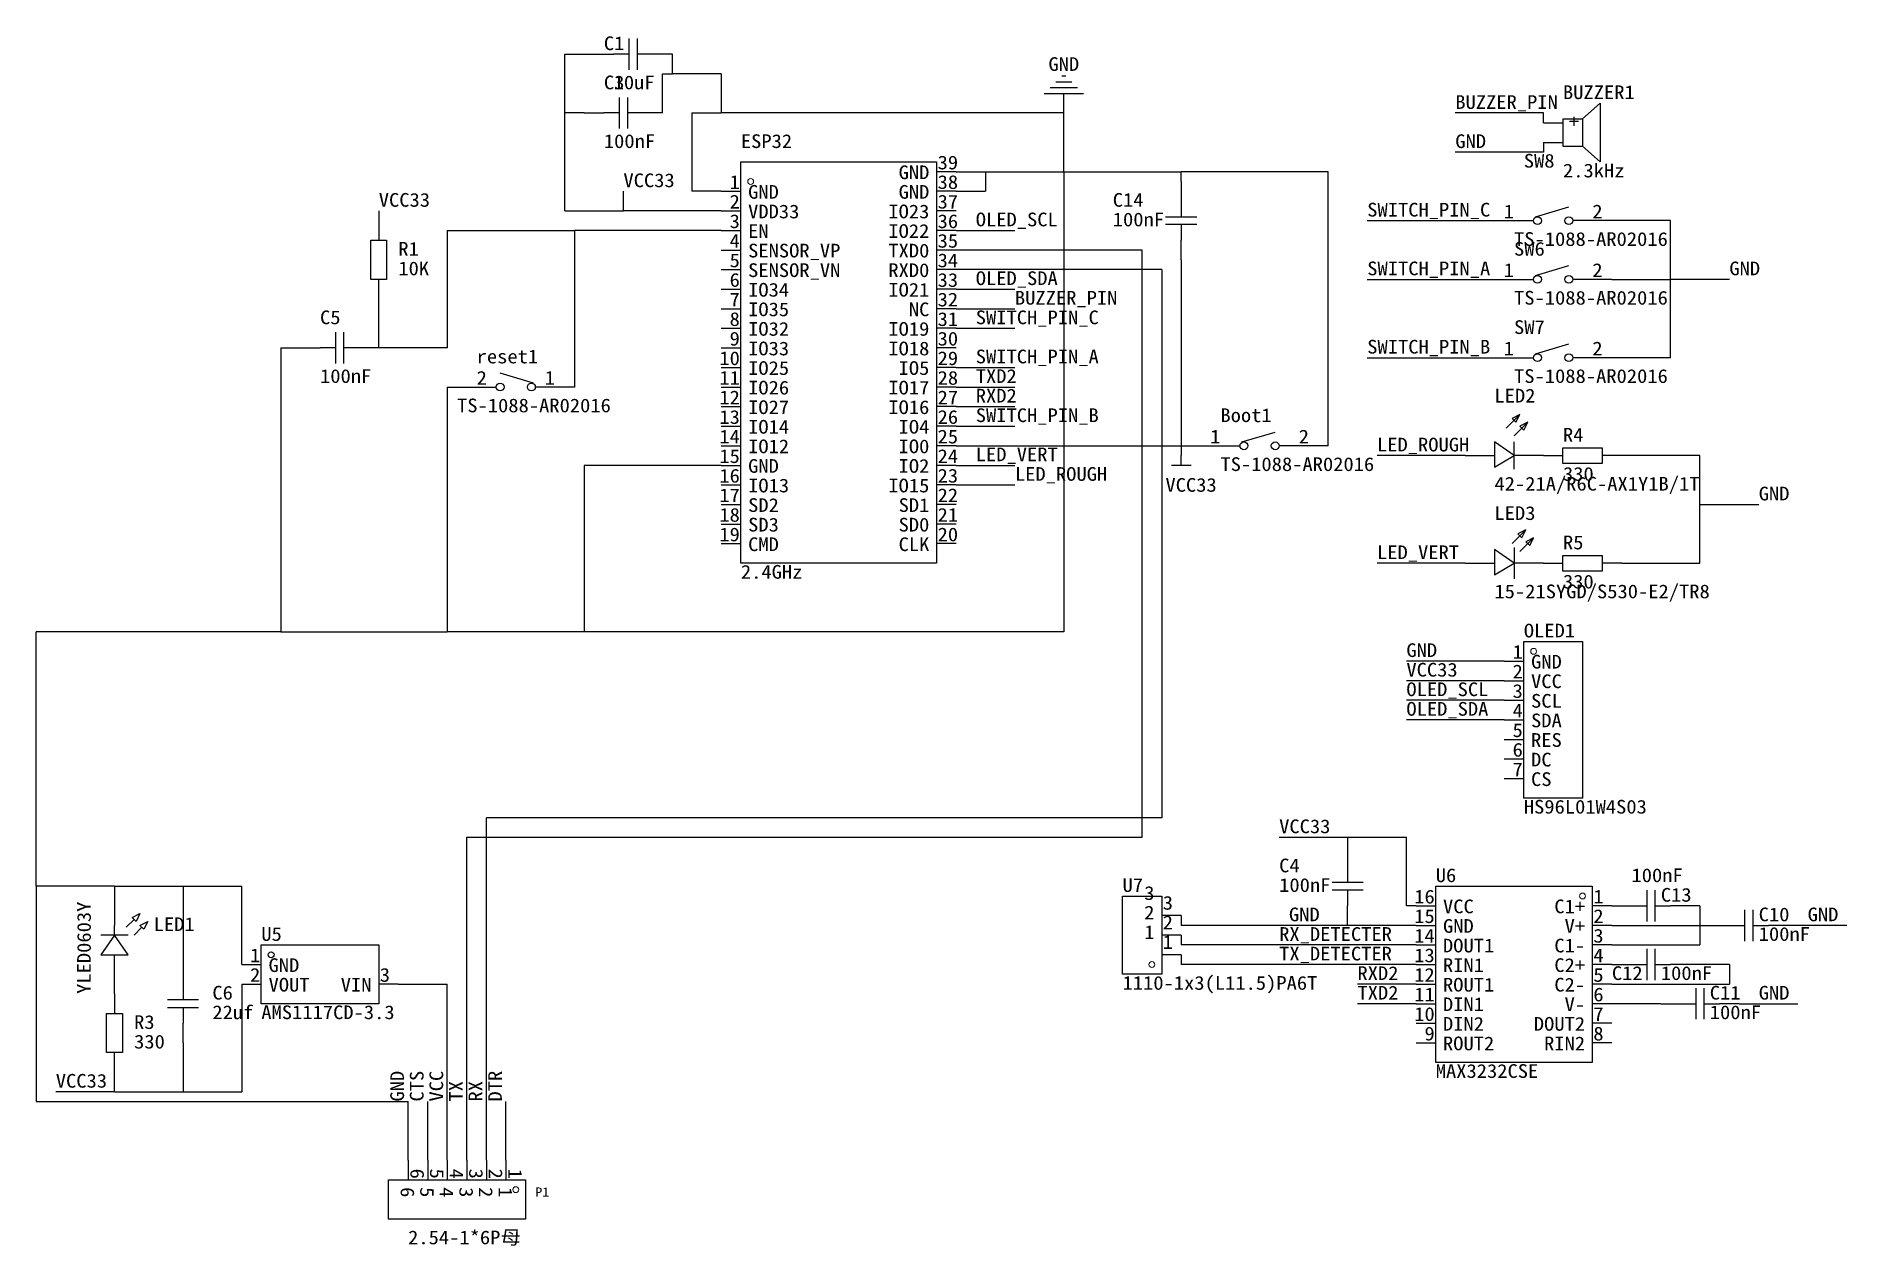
# Model space of a CAD drawing. Header units: millimetres. Extents: x 43 to 278, y 50 to 207.
import ezdxf
from ezdxf.enums import TextEntityAlignment as Align

# ---------------------------------------------------------------- set-up
doc = ezdxf.new("R2010")
doc.units = ezdxf.units.MM
doc.layers.get('0').update_dxf_attribs({"linetype": 'CONTINUOUS'})
doc.styles.add('宋体', font='宋体')

msp = doc.modelspace()

# ---------------------------------------------------------------- linework, layer by layer
at = {"color": 96, "true_color": 0x008800}
for points in [[(111.76, 204.47), (115.57, 204.47)], [(111.76, 196.85), (111.76, 204.47)], [(125.73, 201.93), (125.73, 204.47)], [(124.46, 201.93), (125.73, 201.93)], [(124.46, 196.85), (124.46, 201.93)], [(132.08, 201.93), (125.73, 201.93)], [(132.08, 201.93), (132.08, 196.85)], [(114.3, 196.85), (111.76, 196.85)], [(111.76, 184.15), (111.76, 196.85)], [(128.27, 196.85), (132.08, 196.85)], [(128.27, 196.85), (128.27, 186.69)], [(176.53, 196.85), (132.08, 196.85)], [(176.53, 189.23), (176.53, 196.85)], [(238.76, 196.85), (227.33, 196.85)], [(238.76, 195.58), (238.76, 196.85)], [(238.76, 193.04), (238.76, 191.77)], [(238.76, 191.77), (227.33, 191.77)], [(162.56, 189.23), (166.37, 189.23)], [(166.37, 189.23), (166.37, 186.69)], [(166.37, 189.23), (176.53, 189.23)], [(176.53, 189.23), (176.53, 129.54)], [(176.53, 189.23), (191.77, 189.23)], [(191.77, 187.96), (191.77, 189.23)], [(210.82, 189.23), (191.77, 189.23)], [(210.82, 153.67), (210.82, 189.23)], [(119.38, 184.15), (119.38, 186.69)], [(132.08, 186.69), (128.27, 186.69)], [(162.56, 186.69), (166.37, 186.69)], [(87.63, 184.15), (87.63, 182.88)], [(111.76, 184.15), (119.38, 184.15)], [(132.08, 184.15), (119.38, 184.15)], [(162.56, 181.61), (170.18, 181.61)], [(215.9, 182.88), (232.41, 182.88)], [(255.27, 182.88), (247.65, 182.88)], [(255.27, 175.26), (255.27, 182.88)], [(186.69, 179.07), (162.56, 179.07)], [(186.69, 102.87), (186.69, 179.07)], [(189.23, 176.53), (162.56, 176.53)], [(189.23, 176.53), (189.23, 105.41)], [(162.56, 173.99), (170.18, 173.99)], [(215.9, 175.26), (232.41, 175.26)], [(247.65, 175.26), (255.27, 175.26)], [(255.27, 165.1), (255.27, 175.26)], [(262.89, 175.26), (255.27, 175.26)], [(162.56, 171.45), (170.18, 171.45)], [(162.56, 168.91), (170.18, 168.91)], [(74.93, 166.37), (74.93, 129.54)], [(74.93, 166.37), (77.47, 166.37)], [(215.9, 165.1), (232.41, 165.1)], [(255.27, 165.1), (247.65, 165.1)], [(162.56, 163.83), (170.18, 163.83)], [(96.52, 161.29), (96.52, 129.54)], [(96.52, 161.29), (97.79, 161.29)], [(162.56, 161.29), (170.18, 161.29)], [(162.56, 158.75), (170.18, 158.75)], [(162.56, 156.21), (170.18, 156.21)], [(210.82, 153.67), (209.55, 153.67)], [(114.3, 151.13), (114.3, 129.54)], [(132.08, 151.13), (114.3, 151.13)], [(162.56, 151.13), (170.18, 151.13)], [(228.6, 152.4), (217.17, 152.4)], [(259.08, 152.4), (248.92, 152.4)], [(259.08, 146.05), (259.08, 152.4)], [(162.56, 148.59), (170.18, 148.59)], [(259.08, 146.05), (266.7, 146.05)], [(259.08, 138.43), (259.08, 146.05)], [(228.6, 138.43), (217.17, 138.43)], [(248.92, 138.43), (259.08, 138.43)], [(74.93, 129.54), (43.18, 129.54)], [(43.18, 96.52), (43.18, 129.54)], [(74.93, 129.54), (96.52, 129.54)], [(114.3, 129.54), (96.52, 129.54)], [(176.53, 129.54), (114.3, 129.54)], [(233.68, 125.73), (220.98, 125.73)], [(233.68, 123.19), (220.98, 123.19)], [(233.68, 120.65), (220.98, 120.65)], [(233.68, 118.11), (220.98, 118.11)], [(189.23, 105.41), (101.6, 105.41)], [(101.6, 60.96), (101.6, 105.41)], [(99.06, 102.87), (186.69, 102.87)], [(99.06, 60.96), (99.06, 102.87)], [(204.47, 102.87), (213.36, 102.87)], [(213.36, 102.87), (220.98, 102.87)], [(213.36, 102.87), (213.36, 101.6)], [(220.98, 93.98), (220.98, 102.87)], [(43.18, 96.52), (43.18, 68.58)], [(53.34, 96.52), (43.18, 96.52)], [(53.34, 96.52), (62.23, 96.52)], [(53.34, 96.52), (53.34, 93.98)], [(62.23, 96.52), (62.23, 86.36)], [(62.23, 96.52), (69.85, 96.52)], [(69.85, 86.36), (69.85, 96.52)], [(222.25, 93.98), (220.98, 93.98)], [(259.08, 93.98), (257.81, 93.98)], [(259.08, 93.98), (259.08, 88.9)], [(191.77, 92.71), (191.77, 91.44)], [(213.36, 91.44), (191.77, 91.44)], [(191.77, 90.17), (191.77, 88.9)], [(222.25, 91.44), (213.36, 91.44)], [(247.65, 91.44), (260.35, 91.44)], [(278.13, 91.44), (270.51, 91.44)], [(222.25, 88.9), (191.77, 88.9)], [(191.77, 87.63), (191.77, 86.36)], [(247.65, 88.9), (259.08, 88.9)], [(222.25, 86.36), (191.77, 86.36)], [(262.89, 86.36), (257.81, 86.36)], [(262.89, 86.36), (262.89, 83.82)], [(53.34, 82.55), (53.34, 83.82)], [(69.85, 83.82), (69.85, 69.85)], [(90.17, 83.82), (96.52, 83.82)], [(96.52, 60.96), (96.52, 83.82)], [(222.25, 83.82), (214.63, 83.82)], [(247.65, 83.82), (262.89, 83.82)], [(222.25, 81.28), (214.63, 81.28)], [(254, 81.28), (247.65, 81.28)], [(264.16, 81.28), (271.78, 81.28)], [(62.23, 76.2), (62.23, 69.85)], [(53.34, 69.85), (53.34, 72.39)], [(43.18, 68.58), (91.44, 68.58)], [(53.34, 69.85), (45.72, 69.85)], [(53.34, 69.85), (62.23, 69.85)], [(62.23, 69.85), (69.85, 69.85)], [(91.44, 60.96), (91.44, 68.58)], [(93.98, 60.96), (93.98, 68.58)], [(104.14, 60.96), (104.14, 68.58)]]:
    msp.add_lwpolyline(points, dxfattribs=at)
at = {"color": 16, "true_color": 0x880000}
for points in [[(115.57, 204.47), (118.11, 204.47)], [(125.73, 204.47), (123.19, 204.47)], [(176.53, 196.85), (176.53, 199.39)], [(114.3, 196.85), (116.84, 196.85)], [(124.46, 196.85), (121.92, 196.85)], [(238.76, 195.58), (241.3, 195.58)], [(238.76, 193.04), (241.3, 193.04)], [(162.56, 189.23), (160.02, 189.23)], [(191.77, 187.96), (191.77, 185.42)], [(132.08, 186.69), (134.62, 186.69)], [(162.56, 186.69), (160.02, 186.69)], [(132.08, 184.15), (134.62, 184.15)], [(162.56, 184.15), (160.02, 184.15)], [(87.63, 182.88), (87.63, 180.34)], [(132.08, 181.61), (134.62, 181.61)], [(162.56, 181.61), (160.02, 181.61)], [(232.41, 182.88), (234.95, 182.88)], [(247.65, 182.88), (245.11, 182.88)], [(132.08, 179.07), (134.62, 179.07)], [(162.56, 179.07), (160.02, 179.07)], [(191.77, 177.8), (191.77, 180.34)], [(132.08, 176.53), (134.62, 176.53)], [(162.56, 176.53), (160.02, 176.53)], [(87.63, 172.72), (87.63, 175.26)], [(132.08, 173.99), (134.62, 173.99)], [(162.56, 173.99), (160.02, 173.99)], [(232.41, 175.26), (234.95, 175.26)], [(247.65, 175.26), (245.11, 175.26)], [(132.08, 171.45), (134.62, 171.45)], [(162.56, 171.45), (160.02, 171.45)], [(132.08, 168.91), (134.62, 168.91)], [(162.56, 168.91), (160.02, 168.91)], [(77.47, 166.37), (80.01, 166.37)], [(87.63, 166.37), (85.09, 166.37)], [(132.08, 166.37), (134.62, 166.37)], [(162.56, 166.37), (160.02, 166.37)], [(232.41, 165.1), (234.95, 165.1)], [(247.65, 165.1), (245.11, 165.1)], [(132.08, 163.83), (134.62, 163.83)], [(162.56, 163.83), (160.02, 163.83)], [(97.79, 161.29), (100.33, 161.29)], [(113.03, 161.29), (110.49, 161.29)], [(132.08, 161.29), (134.62, 161.29)], [(162.56, 161.29), (160.02, 161.29)], [(132.08, 158.75), (134.62, 158.75)], [(162.56, 158.75), (160.02, 158.75)], [(132.08, 156.21), (134.62, 156.21)], [(162.56, 156.21), (160.02, 156.21)], [(132.08, 153.67), (134.62, 153.67)], [(162.56, 153.67), (160.02, 153.67)], [(191.77, 153.67), (191.77, 152.4)], [(194.31, 153.67), (196.85, 153.67)], [(209.55, 153.67), (207.01, 153.67)], [(132.08, 151.13), (134.62, 151.13)], [(162.56, 151.13), (160.02, 151.13)], [(228.6, 152.4), (232.41, 152.4)], [(238.76, 152.4), (234.95, 152.4)], [(238.76, 152.4), (241.3, 152.4)], [(248.92, 152.4), (246.38, 152.4)], [(132.08, 148.59), (134.62, 148.59)], [(162.56, 148.59), (160.02, 148.59)], [(132.08, 146.05), (134.62, 146.05)], [(162.56, 146.05), (160.02, 146.05)], [(132.08, 143.51), (134.62, 143.51)], [(162.56, 143.51), (160.02, 143.51)], [(132.08, 140.97), (134.62, 140.97)], [(162.56, 140.97), (160.02, 140.97)], [(228.6, 138.43), (232.41, 138.43)], [(238.76, 138.43), (234.95, 138.43)], [(238.76, 138.43), (241.3, 138.43)], [(248.92, 138.43), (246.38, 138.43)], [(233.68, 125.73), (236.22, 125.73)], [(233.68, 123.19), (236.22, 123.19)], [(233.68, 120.65), (236.22, 120.65)], [(233.68, 118.11), (236.22, 118.11)], [(233.68, 115.57), (236.22, 115.57)], [(233.68, 113.03), (236.22, 113.03)], [(233.68, 110.49), (236.22, 110.49)], [(213.36, 101.6), (213.36, 99.06)], [(53.34, 93.98), (53.34, 91.44)], [(213.36, 91.44), (213.36, 93.98)], [(222.25, 93.98), (224.79, 93.98)], [(247.65, 93.98), (245.11, 93.98)], [(247.65, 93.98), (250.19, 93.98)], [(257.81, 93.98), (255.27, 93.98)], [(191.77, 92.71), (189.23, 92.71)], [(191.77, 90.17), (189.23, 90.17)], [(222.25, 91.44), (224.79, 91.44)], [(247.65, 91.44), (245.11, 91.44)], [(260.35, 91.44), (262.89, 91.44)], [(270.51, 91.44), (267.97, 91.44)], [(191.77, 87.63), (189.23, 87.63)], [(222.25, 88.9), (224.79, 88.9)], [(247.65, 88.9), (245.11, 88.9)], [(53.34, 83.82), (53.34, 86.36)], [(62.23, 86.36), (62.23, 83.82)], [(69.85, 86.36), (72.39, 86.36)], [(222.25, 86.36), (224.79, 86.36)], [(247.65, 86.36), (245.11, 86.36)], [(247.65, 86.36), (250.19, 86.36)], [(257.81, 86.36), (255.27, 86.36)], [(53.34, 82.55), (53.34, 80.01)], [(69.85, 83.82), (72.39, 83.82)], [(90.17, 83.82), (87.63, 83.82)], [(222.25, 83.82), (224.79, 83.82)], [(247.65, 83.82), (245.11, 83.82)], [(222.25, 81.28), (224.79, 81.28)], [(247.65, 81.28), (245.11, 81.28)], [(254, 81.28), (256.54, 81.28)], [(264.16, 81.28), (261.62, 81.28)], [(62.23, 76.2), (62.23, 78.74)], [(222.25, 78.74), (224.79, 78.74)], [(247.65, 78.74), (245.11, 78.74)], [(222.25, 76.2), (224.79, 76.2)], [(247.65, 76.2), (245.11, 76.2)], [(53.34, 72.39), (53.34, 74.93)], [(91.44, 60.96), (91.44, 58.42)], [(93.98, 60.96), (93.98, 58.42)], [(96.52, 60.96), (96.52, 58.42)], [(99.06, 60.96), (99.06, 58.42)], [(101.6, 60.96), (101.6, 58.42)], [(104.14, 60.96), (104.14, 58.42)]]:
    msp.add_lwpolyline(points, dxfattribs=at)
at = {"color": 14, "true_color": 0xa00000}
for points in [[(120.14, 204.47), (118.11, 204.47)], [(120.14, 202.44), (120.14, 206.5)], [(121.16, 206.5), (121.16, 202.44)], [(123.19, 204.47), (121.16, 204.47)], [(174.75, 200.15), (178.31, 200.15)], [(175.51, 200.91), (177.55, 200.91)], [(176.28, 201.68), (176.78, 201.68)], [(118.87, 194.82), (118.87, 198.88)], [(119.89, 198.88), (119.89, 194.82)], [(173.99, 199.39), (179.07, 199.39)], [(246.13, 198.12), (243.84, 196.09)], [(246.13, 198.12), (246.13, 190.5)], [(118.87, 196.85), (116.84, 196.85)], [(121.92, 196.85), (119.89, 196.85)], [(241.3, 196.09), (241.3, 192.53)], [(241.3, 196.09), (243.84, 196.09)], [(243.84, 196.09), (243.84, 192.53)], [(241.3, 192.53), (243.84, 192.53)], [(243.84, 192.53), (246.13, 190.5)], [(189.74, 183.39), (193.8, 183.39)], [(191.77, 185.42), (191.77, 183.39)], [(237.74, 183.39), (242.06, 184.66)], [(193.8, 182.37), (189.74, 182.37)], [(191.77, 182.37), (191.77, 180.34)], [(234.95, 182.88), (237.49, 182.88)], [(245.11, 182.88), (242.57, 182.88)], [(237.74, 175.77), (242.06, 177.04)], [(234.95, 175.26), (237.49, 175.26)], [(245.11, 175.26), (242.57, 175.26)], [(82.04, 164.34), (82.04, 168.4)], [(83.06, 168.4), (83.06, 164.34)], [(237.74, 165.61), (242.06, 166.88)], [(82.04, 166.37), (80.01, 166.37)], [(85.09, 166.37), (83.06, 166.37)], [(234.95, 165.1), (237.49, 165.1)], [(245.11, 165.1), (242.57, 165.1)], [(107.7, 161.8), (103.38, 163.07)], [(100.33, 161.29), (102.87, 161.29)], [(110.49, 161.29), (107.95, 161.29)], [(233.93, 155.96), (235.71, 157.73)], [(199.64, 154.18), (203.96, 155.45)], [(234.95, 154.94), (236.73, 156.72)], [(196.85, 153.67), (199.39, 153.67)], [(207.01, 153.67), (204.47, 153.67)], [(234.95, 150.62), (234.95, 154.18)], [(193.04, 151.13), (190.5, 151.13)], [(191.77, 151.13), (191.77, 152.4)], [(234.7, 140.97), (236.47, 142.75)], [(235.71, 139.95), (237.49, 141.73)], [(234.95, 140.46), (234.95, 136.4)], [(213.36, 99.06), (213.36, 97.03)], [(211.33, 97.03), (215.39, 97.03)], [(215.39, 96.01), (211.33, 96.01)], [(213.36, 96.01), (213.36, 93.98)], [(250.19, 93.98), (252.22, 93.98)], [(252.22, 91.95), (252.22, 96.01)], [(253.24, 96.01), (253.24, 91.95)], [(253.24, 93.98), (255.27, 93.98)], [(54.86, 91.19), (55.88, 92.2)], [(264.92, 89.41), (264.92, 93.47)], [(265.94, 93.47), (265.94, 89.41)], [(55.12, 90.17), (51.56, 90.17)], [(53.34, 90.17), (53.34, 91.44)], [(55.88, 90.17), (56.9, 91.19)], [(262.89, 91.44), (264.92, 91.44)], [(265.94, 91.44), (267.97, 91.44)], [(53.34, 86.36), (53.34, 87.63)], [(252.22, 84.33), (252.22, 88.39)], [(253.24, 88.39), (253.24, 84.33)], [(250.19, 86.36), (252.22, 86.36)], [(253.24, 86.36), (255.27, 86.36)], [(62.23, 83.82), (62.23, 81.79)], [(258.57, 79.25), (258.57, 83.31)], [(259.59, 83.31), (259.59, 79.25)], [(64.26, 81.79), (60.2, 81.79)], [(60.2, 80.77), (64.26, 80.77)], [(62.23, 80.77), (62.23, 78.74)], [(256.54, 81.28), (258.57, 81.28)], [(259.59, 81.28), (261.62, 81.28)]]:
    msp.add_lwpolyline(points, dxfattribs=at)
for points in [[(134.62, 190.5), (160.02, 190.5), (160.02, 138.43), (134.62, 138.43)], [(86.61, 175.26), (86.61, 180.34), (88.65, 180.34), (88.65, 175.26)], [(235.71, 157.73), (234.7, 157.23), (235.2, 156.72)], [(236.73, 156.72), (235.71, 156.21), (236.22, 155.7)], [(232.41, 150.88), (234.95, 152.4), (232.41, 154.18)], [(241.3, 153.42), (246.38, 153.42), (246.38, 151.38), (241.3, 151.38)], [(236.47, 142.75), (235.46, 142.24), (235.97, 141.73)], [(237.49, 141.73), (236.47, 141.22), (236.98, 140.72)], [(232.41, 136.91), (234.95, 138.43), (232.41, 140.21)], [(241.3, 139.45), (246.38, 139.45), (246.38, 137.41), (241.3, 137.41)], [(236.22, 128.27), (243.84, 128.27), (243.84, 107.95), (236.22, 107.95)], [(245.11, 73.66), (224.79, 73.66), (224.79, 96.52), (245.11, 96.52)], [(189.23, 85.09), (184.15, 85.09), (184.15, 95.25), (189.23, 95.25)], [(56.64, 92.96), (56.13, 91.95), (55.63, 92.46)], [(57.66, 91.95), (57.15, 90.93), (56.64, 91.44)], [(55.12, 87.63), (53.34, 90.17), (51.56, 87.63)], [(72.39, 88.9), (87.63, 88.9), (87.63, 81.28), (72.39, 81.28)], [(52.32, 74.93), (52.32, 80.01), (54.36, 80.01), (54.36, 74.93)], [(106.68, 58.42), (106.68, 53.34), (88.9, 53.34), (88.9, 58.42)]]:
    msp.add_lwpolyline(points, close=True, dxfattribs=at)
at = {"color": 161, "true_color": 0x6699ff}
for points in [[(96.52, 181.61), (96.52, 166.37)], [(96.52, 181.61), (113.03, 181.61)], [(113.03, 181.61), (113.03, 161.29)], [(132.08, 181.61), (113.03, 181.61)], [(87.63, 166.37), (87.63, 172.72)], [(96.52, 166.37), (87.63, 166.37)]]:
    msp.add_lwpolyline(points, dxfattribs=at)
at = {"color": 1}
for points in [[(191.77, 177.8), (191.77, 153.67)], [(162.56, 153.67), (191.77, 153.67)], [(191.77, 153.67), (194.31, 153.67)]]:
    msp.add_lwpolyline(points, dxfattribs=at)
at = {"color": 14, "lineweight": 0, "true_color": 0xa00000}
for centre in [(135.89, 187.96), (237.49, 127), (243.84, 95.25), (187.96, 86.36), (105.41, 57.15)]:
    msp.add_circle(centre, 0.381, dxfattribs=at)
at = {"color": 7}
for centre, major_axis in [((238, 182.88), (0, 0.508)), ((242.06, 182.88), (0, 0.508)), ((238, 175.26), (0, 0.508)), ((242.06, 175.26), (0, 0.508)), ((238, 165.1), (0, 0.508)), ((242.06, 165.1), (0, 0.508)), ((103.38, 161.29), (0, 0.508)), ((107.44, 161.29), (0, 0.508)), ((199.9, 153.67), (0, 0.508)), ((203.96, 153.67), (0, 0.508)), ((73.66, 87.63), (0, 0.381))]:
    msp.add_ellipse(centre, major_axis=major_axis, ratio=1, dxfattribs=at)

# ---------------------------------------------------------------- texts
at = {"color": 176, "true_color": 0x000080, "style": '宋体', "width": 1.1}
for s, height, p in [('C1', 1.778, (116.84, 204.47)), ('C3', 1.778, (116.84, 199.39)), ('BUZZER1', 1.778, (241.3, 198.12)), ('ESP32', 1.778, (134.62, 191.77)), ('SW8', 1.778, (236.22, 189.23)), ('C14', 1.778, (182.88, 184.15)), ('SW6', 1.778, (234.95, 177.8)), ('C5', 1.778, (80.01, 168.91)), ('SW7', 1.778, (234.95, 167.64)), ('reset1', 1.778, (100.33, 163.83)), ('LED2', 1.778, (232.41, 158.75)), ('Boot1', 1.778, (196.85, 156.21)), ('LED3', 1.778, (232.41, 143.51)), ('OLED1', 1.778, (236.22, 128.27)), ('C4', 1.778, (204.47, 97.79)), ('U6', 1.778, (224.79, 96.52)), ('U7', 1.778, (184.15, 95.25)), ('C13', 1.778, (254, 93.98)), ('LED1', 1.778, (58.42, 90.17)), ('C10', 1.778, (266.7, 91.44)), ('U5', 1.778, (72.39, 88.9)), ('C12', 1.778, (247.65, 83.82)), ('C6', 1.778, (66.04, 81.28)), ('C11', 1.778, (260.35, 81.28)), ('P1', 1.2, (107.95, 55.88))]:
    msp.add_text(s, height=height, dxfattribs=at).set_placement(p, align=Align.BOTTOM_LEFT)
for s, p in [('GND', (176.53, 203.2)), ('VCC33', (193.04, 148.59))]:
    msp.add_text(s, height=1.778, dxfattribs=at).set_placement(p, align=Align.MIDDLE_CENTER)
at = {"color": 5, "style": '宋体', "width": 1.1}
for s, p in [('10uF', (118.11, 199.39)), ('BUZZER_PIN', (227.33, 196.85)), ('100nF', (116.84, 191.77)), ('GND', (227.33, 191.77)), ('2.3kHz', (241.3, 187.96)), ('VCC33', (119.38, 186.69)), ('VCC33', (87.63, 184.15)), ('OLED_SCL', (165.1, 181.61)), ('100nF', (182.88, 181.61)), ('SWITCH_PIN_C', (215.9, 182.88)), ('TS-1088-AR02016', (234.95, 179.07)), ('R1', (90.17, 177.8)), ('10K', (90.17, 175.26)), ('OLED_SDA', (165.1, 173.99)), ('SWITCH_PIN_A', (215.9, 175.26)), ('GND', (262.89, 175.26)), ('BUZZER_PIN', (170.18, 171.45)), ('TS-1088-AR02016', (234.95, 171.45)), ('SWITCH_PIN_C', (165.1, 168.91)), ('SWITCH_PIN_B', (215.9, 165.1)), ('SWITCH_PIN_A', (165.1, 163.83)), ('100nF', (80.01, 161.29)), ('TXD2', (165.1, 161.29)), ('TS-1088-AR02016', (234.95, 161.29)), ('TS-1088-AR02016', (97.79, 157.48)), ('RXD2', (165.1, 158.75)), ('SWITCH_PIN_B', (165.1, 156.21)), ('R4', (241.3, 153.67)), ('LED_VERT', (165.1, 151.13)), ('LED_ROUGH', (217.17, 152.4)), ('LED_ROUGH', (170.18, 148.59)), ('TS-1088-AR02016', (196.85, 149.86)), ('330', (241.3, 148.59)), ('42-21A/R6C-AX1Y1B/1T', (232.41, 147.32)), ('GND', (266.7, 146.05)), ('R5', (241.3, 139.7)), ('LED_VERT', (217.17, 138.43)), ('2.4GHz', (134.62, 135.89)), ('330', (241.3, 134.62)), ('15-21SYGD/S530-E2/TR8', (232.41, 133.35)), ('GND', (220.98, 125.73)), ('VCC33', (220.98, 123.19)), ('OLED_SCL', (220.98, 120.65)), ('OLED_SDA', (220.98, 118.11)), ('HS96L01W4S03', (236.22, 105.41)), ('VCC33', (204.47, 102.87)), ('100nF', (250.19, 96.52)), ('100nF', (204.47, 95.25)), ('GND', (205.74, 91.44)), ('GND', (273.05, 91.44)), ('RX_DETECTER', (204.47, 88.9)), ('100nF', (266.7, 88.9)), ('TX_DETECTER', (204.47, 86.36)), ('1110-1x3(L11.5)PA6T', (184.15, 82.55)), ('RXD2', (214.63, 83.82)), ('100nF', (254, 83.82)), ('TXD2', (214.63, 81.28)), ('GND', (266.7, 81.28)), ('22uf', (66.04, 78.74)), ('AMS1117CD-3.3', (72.39, 78.74)), ('100nF', (260.35, 78.74)), ('R3', (55.88, 77.47)), ('330', (55.88, 74.93)), ('MAX3232CSE', (224.79, 71.12)), ('VCC33', (45.72, 69.85)), ('2.54-1*6P母', (91.44, 49.53))]:
    msp.add_text(s, height=1.778, dxfattribs=at).set_placement(p, align=Align.BOTTOM_LEFT)
at = {"color": 7, "style": '宋体', "width": 1.1}
for s, height, p in [('+', 1.78, (242.06, 194.33)), ('39', 1.778, (160.15, 189)), ('38', 1.778, (160.15, 186.46)), ('GND', 1.778, (135.56, 185.19)), ('37', 1.778, (160.15, 183.92)), ('VDD33', 1.778, (135.56, 182.65)), ('36', 1.778, (160.15, 181.38)), ('2', 1.78, (245.11, 182.65)), ('EN', 1.778, (135.56, 180.11)), ('35', 1.778, (160.15, 178.84)), ('SENSOR_VP', 1.778, (135.56, 177.57)), ('34', 1.778, (160.15, 176.3)), ('SENSOR_VN', 1.778, (135.56, 175.03)), ('2', 1.78, (245.11, 175.03)), ('IO34', 1.778, (135.56, 172.49)), ('33', 1.778, (160.15, 173.76)), ('IO35', 1.778, (135.56, 169.95)), ('32', 1.778, (160.15, 171.22)), ('IO32', 1.778, (135.56, 167.41)), ('31', 1.778, (160.15, 168.68)), ('IO33', 1.778, (135.56, 164.87)), ('30', 1.778, (160.15, 166.14)), ('2', 1.78, (245.11, 164.87)), ('IO25', 1.778, (135.56, 162.33)), ('29', 1.778, (160.15, 163.6)), ('2', 1.78, (100.33, 161.06)), ('IO26', 1.778, (135.56, 159.79)), ('28', 1.778, (160.15, 161.06)), ('27', 1.778, (160.15, 158.52)), ('IO27', 1.778, (135.56, 157.25)), ('26', 1.778, (160.15, 155.98)), ('IO14', 1.778, (135.56, 154.71)), ('25', 1.778, (160.15, 153.44)), ('2', 1.78, (207.01, 153.44)), ('IO12', 1.778, (135.56, 152.17)), ('24', 1.778, (160.15, 150.9)), ('GND', 1.778, (135.56, 149.63)), ('23', 1.778, (160.15, 148.36)), ('IO13', 1.778, (135.56, 147.09)), ('22', 1.778, (160.15, 145.82)), ('SD2', 1.778, (135.56, 144.55)), ('SD3', 1.778, (135.56, 142.01)), ('21', 1.778, (160.15, 143.28)), ('CMD', 1.778, (135.56, 139.47)), ('20', 1.778, (160.15, 140.74)), ('GND', 1.778, (237.16, 124.23)), ('VCC', 1.778, (237.16, 121.69)), ('SCL', 1.778, (237.16, 119.15)), ('SDA', 1.778, (237.16, 116.61)), ('RES', 1.778, (237.16, 114.07)), ('DC', 1.778, (237.16, 111.53)), ('CS', 1.778, (237.16, 108.99)), ('3', 1.78, (189.36, 92.94)), ('VCC', 1.778, (225.73, 92.48)), ('1', 1.78, (245.24, 93.75)), ('2', 1.78, (189.36, 90.4)), ('GND', 1.778, (225.73, 89.94)), ('2', 1.78, (245.24, 91.21)), ('1', 1.78, (189.36, 87.86)), ('DOUT1', 1.778, (225.73, 87.4)), ('3', 1.78, (245.24, 88.67)), ('GND', 1.778, (73.33, 84.86)), ('RIN1', 1.778, (225.73, 84.86)), ('4', 1.78, (245.24, 86.13)), ('VOUT', 1.778, (73.33, 82.32)), ('3', 1.78, (87.76, 83.59)), ('ROUT1', 1.778, (225.73, 82.32)), ('5', 1.78, (245.24, 83.59)), ('6', 1.78, (245.24, 81.05)), ('DIN1', 1.778, (225.73, 79.78)), ('7', 1.78, (245.24, 78.51)), ('DIN2', 1.778, (225.73, 77.24)), ('8', 1.78, (245.24, 75.97)), ('ROUT2', 1.778, (225.73, 74.7))]:
    msp.add_text(s, height=height, dxfattribs=at).set_placement(p, align=Align.BOTTOM_LEFT)
for s, height, p in [('1', 1.78, (134.49, 186.46)), ('GND', 1.778, (159.08, 187.73)), ('2', 1.78, (134.49, 183.92)), ('GND', 1.778, (159.08, 185.19)), ('3', 1.78, (134.49, 181.38)), ('IO23', 1.778, (159.08, 182.65)), ('1', 1.78, (234.95, 182.65)), ('4', 1.78, (134.49, 178.84)), ('IO22', 1.778, (159.08, 180.11)), ('TXD0', 1.778, (159.08, 177.57)), ('5', 1.78, (134.49, 176.3)), ('RXD0', 1.778, (159.08, 175.03)), ('1', 1.78, (234.95, 175.03)), ('6', 1.78, (134.49, 173.76)), ('IO21', 1.778, (159.08, 172.49)), ('7', 1.78, (134.49, 171.22)), ('NC', 1.778, (159.08, 169.95)), ('8', 1.78, (134.49, 168.68)), ('IO19', 1.778, (159.08, 167.41)), ('9', 1.78, (134.49, 166.14)), ('IO18', 1.778, (159.08, 164.87)), ('1', 1.78, (234.95, 164.87)), ('10', 1.778, (134.49, 163.6)), ('IO5', 1.778, (159.08, 162.33)), ('1', 1.78, (110.49, 161.06)), ('11', 1.778, (134.49, 161.06)), ('IO17', 1.778, (159.08, 159.79)), ('12', 1.778, (134.49, 158.52)), ('13', 1.778, (134.49, 155.98)), ('IO16', 1.778, (159.08, 157.25)), ('14', 1.778, (134.49, 153.44)), ('IO4', 1.778, (159.08, 154.71)), ('1', 1.78, (196.85, 153.44)), ('15', 1.778, (134.49, 150.9)), ('IO0', 1.778, (159.08, 152.17)), ('16', 1.778, (134.49, 148.36)), ('IO2', 1.778, (159.08, 149.63)), ('17', 1.778, (134.49, 145.82)), ('IO15', 1.778, (159.08, 147.09)), ('SD1', 1.778, (159.08, 144.55)), ('18', 1.778, (134.49, 143.28)), ('SD0', 1.778, (159.08, 142.01)), ('19', 1.778, (134.49, 140.74)), ('CLK', 1.778, (159.08, 139.47)), ('1', 1.78, (236.09, 125.5)), ('2', 1.78, (236.09, 122.96)), ('3', 1.78, (236.09, 120.42)), ('4', 1.78, (236.09, 117.88)), ('5', 1.78, (236.09, 115.34)), ('6', 1.78, (236.09, 112.8)), ('7', 1.78, (236.09, 110.26)), ('3', 1.78, (188.29, 94.21)), ('16', 1.778, (224.66, 93.75)), ('C1+', 1.778, (244.17, 92.48)), ('2', 1.78, (188.29, 91.67)), ('15', 1.778, (224.66, 91.21)), ('V+', 1.778, (244.17, 89.94)), ('1', 1.78, (188.29, 89.13)), ('14', 1.778, (224.66, 88.67)), ('C1-', 1.778, (244.17, 87.4)), ('1', 1.78, (72.26, 86.13)), ('13', 1.778, (224.66, 86.13)), ('C2+', 1.778, (244.17, 84.86)), ('2', 1.78, (72.26, 83.59)), ('VIN', 1.778, (86.69, 82.32)), ('12', 1.778, (224.66, 83.59)), ('C2-', 1.778, (244.17, 82.32)), ('11', 1.778, (224.66, 81.05)), ('10', 1.778, (224.66, 78.51)), ('V-', 1.778, (244.17, 79.78)), ('9', 1.78, (224.66, 75.97)), ('DOUT2', 1.778, (244.17, 77.24)), ('RIN2', 1.778, (244.17, 74.7))]:
    msp.add_text(s, height=height, dxfattribs=at).set_placement(p, align=Align.BOTTOM_RIGHT)
at = {"color": 5, "style": '宋体', "width": 1.1}
for s, p in [('YLED0603Y', (50.8, 82.55)), ('GND', (91.44, 68.58)), ('CTS', (93.98, 68.58)), ('VCC', (96.52, 68.58)), ('TX', (99.06, 68.58)), ('RX', (101.6, 68.58)), ('DTR', (104.14, 68.58))]:
    msp.add_text(s, height=1.778, rotation=90, dxfattribs=at).set_placement(p, align=Align.BOTTOM_LEFT)
at = {"color": 7, "style": '宋体', "width": 1.1}
for s, p in [('6', (91.21, 58.55)), ('5', (93.75, 58.55)), ('4', (96.29, 58.55)), ('3', (98.83, 58.55)), ('2', (101.37, 58.55)), ('1', (103.91, 58.55))]:
    msp.add_text(s, height=1.78, rotation=270, dxfattribs=at).set_placement(p, align=Align.BOTTOM_RIGHT)
for s, p in [('6', (89.94, 57.48)), ('5', (92.48, 57.48)), ('4', (95.02, 57.48)), ('3', (97.56, 57.48)), ('2', (100.1, 57.48)), ('1', (102.64, 57.48))]:
    msp.add_text(s, height=1.78, rotation=270, dxfattribs=at).set_placement(p, align=Align.BOTTOM_LEFT)

doc.saveas('drawing.dxf')
